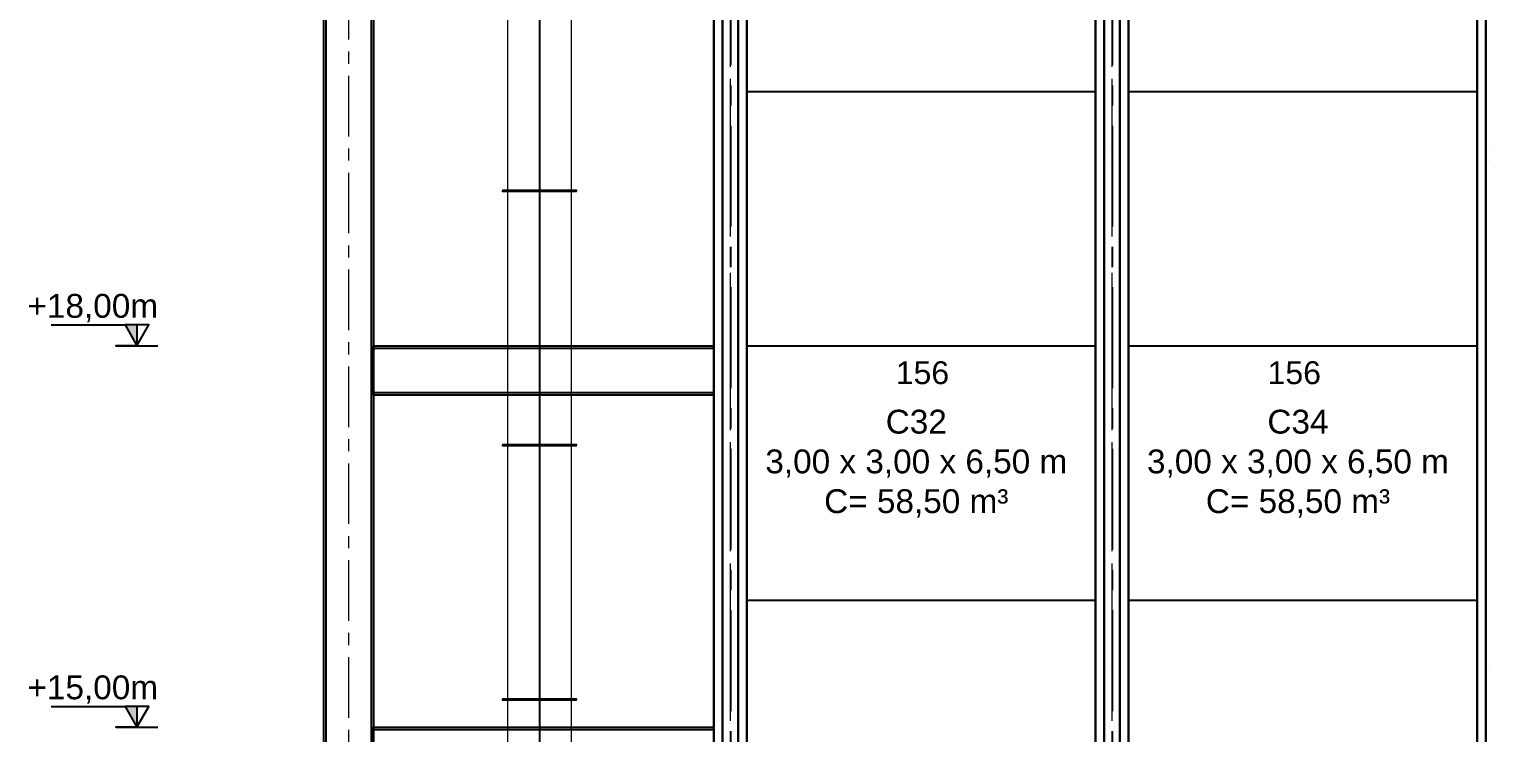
# Model space of a CAD drawing. Header units: millimetres. Extents: x 3220 to 226993, y 817 to 176024.
# Drawn here: x 117892 to 129327, y 92497 to 98032 of the extents above; entities that cross this region are included whole.
import ezdxf

# ---------------------------------------------------------------- set-up
doc = ezdxf.new("R2010")
doc.units = ezdxf.units.MM
doc.linetypes.add('AXES', pattern=[50.8, 31.75, -6.35, 6.35, -6.35])
doc.layers.add('Axe', color=1, linetype='AXES', lineweight=9)
doc.layers.add('DESSIN', color=7, linetype='Continuous', lineweight=25)
doc.layers.add('Repère', color=76, linetype='Continuous')
doc.layers.add('Sichtbare Kanten(DIN)', color=7, linetype='Continuous', lineweight=50, true_color=0x3f3f3f)
doc.styles.add('ARIAL_BOLD', font='arial.ttf')
doc.styles.get("Standard").update_dxf_attribs({"font": 'arial.ttf'})

# ---------------------------------------------------------------- blocks, each defined once
blk = doc.blocks.new('silo 3x3x8.50 m')
at = {"layer": 'Axe', "lineweight": -3, "ltscale": 25}
for p, q in [((0, 7500), (0, 1000)), ((3000, 7500), (3000, 1000))]:
    blk.add_line(p, q, dxfattribs=at)
at = {"layer": 'DESSIN', "color": 4}
for p, q in [((3130, 7500), (-130, 7500)), ((-130, 1000), (-130, 7500)), ((-130, 7488), (-130, 1000)), ((-62, 1000), (-62, 7500)), ((-62, 7488), (-62, 1000)), ((62, 1000), (62, 7500)), ((62, 7488), (62, 1000)), ((130, 1000), (130, 7500)), ((130, 7488), (130, 1000)), ((2870, 1000), (2870, 7500)), ((2870, 7488), (2870, 1000)), ((2938, 1000), (2938, 7500)), ((2938, 7488), (2938, 1000)), ((3062, 1000), (3062, 7500)), ((3062, 7488), (3062, 1000)), ((3130, 1000), (3130, 7500)), ((3130, 7488), (3130, 1000)), ((130, 6500), (2870, 6500)), ((130, 4500), (2870, 4500)), ((130, 2500), (2870, 2500)), ((3130, 1000), (-130, 1000)), ((2910, 1000), (90, 1000))]:
    blk.add_line(p, q, dxfattribs=at)
at = {"layer": 'DESSIN'}
for p, q in [((2959, 6040), (2959, 6040)), ((2959, 5960), (2959, 5960)), ((2959, 1960), (2959, 1960))]:
    blk.add_line(p, q, dxfattribs=at)
blk = doc.blocks.new('section 7-6')
for points in [[(195, 31980), (195, 10020), (-195, 10020), (-195, 31980)], [(-176, 10020), (-176, 31980), (176, 31980), (176, 10020)], [(2870, 17610), (195, 17610), (195, 18000), (2870, 18000)], [(195, 17981), (2870, 17981), (2870, 17629), (195, 17629)], [(2870, 14610), (195, 14610), (195, 15000), (2870, 15000)], [(195, 14981), (2870, 14981), (2870, 14629), (195, 14629)]]:
    blk.add_lwpolyline(points, close=True)
at = {"layer": 'Axe', "ltscale": 15}
for p, q in [((6000, -4000), (6000, 33046)), ((3000, -4000), (3000, 32506)), ((0, -5500), (0, 32000))]:
    blk.add_line(p, q, dxfattribs=at)
at = {"color": 2}
for p in [(3000, 13500), (6000, 13500)]:
    blk.add_blockref('silo 3x3x8.50 m', p, dxfattribs=at)
blk = doc.blocks.new('niveau')
h = blk.add_hatch(color=1)
h.dxf.hatch_style = 1
h.paths.add_polyline_path([(0, 164), (-93, 164), (0, 0)])
at = {"color": 1}
blk.add_line((0, 164), (0, 0), dxfattribs=at)
blk.add_lwpolyline([(-674, 164), (-93, 164), (0, 0), (93, 164), (-93, 164), (0, 0), (-165, 0), (165, 0)], dxfattribs=at)
blk = doc.blocks.new('be 500 gain 2000')
at = {"layer": 'Sichtbare Kanten(DIN)', "color": 5, "lineweight": 0}
for p, q in [((0, -291), (0, 291)), ((8, 291), (0, 291)), ((8, 291), (8, -291)), ((1992, 250.5), (8, 250.5)), ((1992, -291), (1992, 291)), ((1992, 291), (2000, 291)), ((2000, 291), (2000, -291)), ((8, 1), (1992, 1)), ((1992, 0), (8, 0)), ((8, -291), (0, -291)), ((1992, -250.5), (8, -250.5)), ((1992, -291), (2000, -291))]:
    blk.add_line(p, q, dxfattribs=at)
blk = doc.blocks.new('168 L')
at = {"color": 5, "lineweight": 0, "rotation": 270}
for p in [(0, 25718), (0, 23718), (0, 21718), (0, 19718)]:
    blk.add_blockref('be 500 gain 2000', p, dxfattribs=at)

msp = doc.modelspace()

# ---------------------------------------------------------------- block references
for name, p in [('section 7-6', (120404.1, 77542.4)), ('168 L', (121904.1, 73042.4)), ('niveau', (118739.4, 95542.4)), ('niveau', (118739.4, 92542.4))]:
    msp.add_blockref(name, p)

# ---------------------------------------------------------------- texts
at = {"color": 6, "char_height": 187.5, "attachment_point": 5, "style": 'ARIAL_BOLD'}
for s, insert in [('{\\C1;+18,00m}', (118392.4, 95838.4)), ('{\\C1;+15,00m}', (118392.4, 92838.4))]:
    msp.add_mtext(s, dxfattribs=dict(at, insert=insert))
at = {"color": 30, "char_height": 187.5, "width": 3156.781, "attachment_point": 5, "style": 'ARIAL_BOLD'}
for s, insert in [('C32\\P3,00 x 3,00 x 6,50 m\\PC= 58,50 m³', (124865.4, 94615)), ('C34\\P3,00 x 3,00 x 6,50 m\\PC= 58,50 m³', (127865.4, 94615))]:
    msp.add_mtext(s, dxfattribs=dict(at, insert=insert))
at = {"layer": 'Repère', "char_height": 180, "attachment_point": 1}
for insert in [(124704.1, 95420.1), (127626.7, 95420.1)]:
    msp.add_mtext_dynamic_manual_height_columns('156', width=631.382, gutter_width=12.5, heights=[0], dxfattribs=dict(at, insert=insert))

doc.saveas('drawing.dxf')
